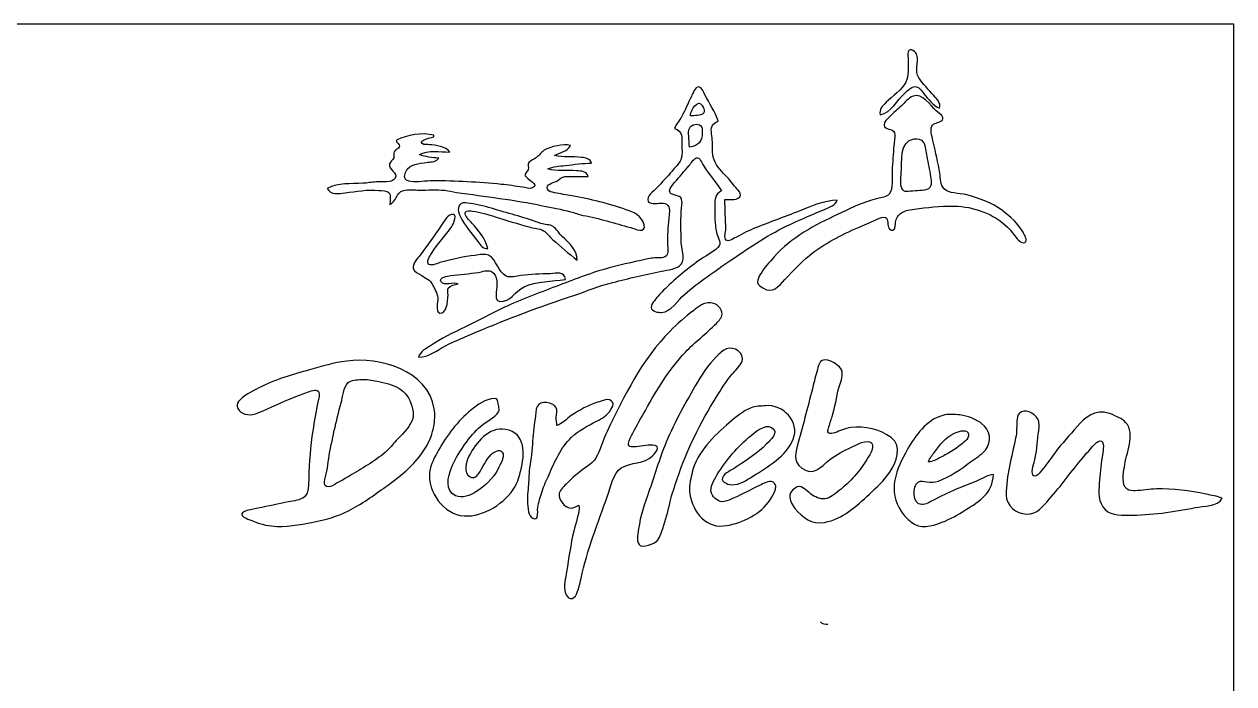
# Model space of a CAD drawing. Header units: millimetres. Extents: x -440 to 440, y -260 to 260.
# Drawn here: x 220.1 to 440, y 140.1 to 260 of the extents above; entities that cross this region are included whole.
import ezdxf

# ---------------------------------------------------------------- set-up
doc = ezdxf.new("R2010")
doc.units = ezdxf.units.MM
doc.layers.get('0').update_dxf_attribs({"linetype": 'CONTINUOUS'})

msp = doc.modelspace()

# ---------------------------------------------------------------- linework, layer by layer
for p, q in [((294.56, 239.51), (294.56, 239.82)), ((287.81, 238.9), (287.81, 238.59)), ((287.81, 238.59), (288.11, 238.34)), ((293.64, 239.26), (294.56, 239.51)), ((371.75, 223.07), (374.82, 224.38))]:
    msp.add_line(p, q)
msp.add_lwpolyline([(440, 260), (-440, 260), (-440, -260), (440, -260)], close=True)
for points in [[(382.41, 254.39), (382.27, 254.96), (381.14, 255.88), (380.79, 254.96)], [(380.8, 253.48), (380.81, 252.31), (380.88, 250.56), (380.4, 249.49)], [(380.79, 254.96), (380.63, 254.55), (380.8, 253.91), (380.8, 253.48)], [(382.75, 250.25), (381.91, 251.49), (382.75, 253.02), (382.41, 254.39)], [(342.74, 248.62), (342.06, 248.62), (341.65, 247.37), (341.4, 246.88)], [(343.86, 247.18), (343.65, 247.61), (343.34, 248.62), (342.74, 248.62)], [(380.4, 249.49), (379.76, 248.08), (377.9, 246.89), (376.81, 245.8)], [(380.19, 247.46), (380.68, 247.9), (381.61, 248.84), (382.34, 248.63)], [(382.34, 248.63), (382.91, 248.47), (383.32, 247.77), (383.68, 247.34)], [(385.45, 247.03), (384.55, 248.06), (383.51, 249.12), (382.75, 250.25)], [(341.4, 246.88), (340.8, 245.66), (340.28, 244.38), (339.63, 243.19)], [(346.28, 242.43), (345.68, 244.05), (344.64, 245.63), (343.86, 247.18)], [(375.74, 243.5), (377.76, 244.02), (378.73, 246.16), (380.19, 247.46)], [(381.72, 246.92), (380.89, 246.61), (380.19, 245.8), (379.58, 245.19)], [(385.87, 244.28), (384.84, 245.24), (383.39, 247.53), (381.72, 246.92)], [(383.68, 247.34), (384.45, 246.42), (385.35, 245.18), (386.48, 244.73)], [(386.48, 244.73), (386.78, 245.78), (386.1, 246.29), (385.45, 247.03)], [(341.21, 243.35), (341.25, 243.74), (341.32, 244.07), (341.52, 244.42)], [(341.52, 244.42), (341.74, 244.8), (342.25, 245.62), (342.75, 245.62)], [(342.75, 245.62), (343.35, 245.62), (343.92, 244.36), (343.65, 243.87)], [(376.81, 245.8), (376.13, 245.11), (375.46, 244.53), (375.74, 243.5)], [(379.58, 245.19), (378.88, 244.5), (378.12, 243.89), (377.43, 243.19)], [(387.13, 243.02), (387, 243.54), (386.24, 243.94), (385.87, 244.28)], [(339.63, 243.19), (339.22, 242.45), (338.61, 241.84), (338.3, 241.05)], [(341.09, 241.18), (341.43, 241.76), (342.6, 242.05), (343.11, 241.55)], [(342.44, 243.41), (342.03, 243.35), (341.62, 243.35), (341.21, 243.35)], [(343.65, 243.87), (343.44, 243.49), (342.82, 243.47), (342.44, 243.41)], [(345.32, 241.75), (345.55, 242.06), (345.95, 242.23), (346.28, 242.43)], [(377.43, 243.19), (377.05, 242.81), (376.39, 242.28), (376.44, 241.67)], [(385, 241.19), (385.17, 241.97), (386.03, 242.02), (386.63, 242.29)], [(386.63, 242.29), (386.92, 242.43), (387.23, 242.65), (387.13, 243.02)], [(294.56, 239.82), (292.36, 240.34), (289.8, 239.94), (287.81, 238.9)], [(338.3, 241.05), (339.88, 240.55), (339.68, 239.39), (339.68, 237.98)], [(340.91, 239.66), (340.9, 240.15), (340.83, 240.74), (341.09, 241.18)], [(343.36, 240.28), (343.36, 238.61), (342.73, 237.96), (341.06, 237.67)], [(343.11, 241.55), (343.43, 241.23), (343.36, 240.68), (343.36, 240.28)], [(345.2, 239.05), (345.16, 239.87), (344.75, 241.03), (345.32, 241.75)], [(376.44, 241.67), (376.51, 240.62), (378.04, 241.21), (378.3, 240.27)], [(378.3, 240.27), (378.5, 239.54), (378.26, 238.71), (378.21, 237.98)], [(385.38, 238.59), (385.22, 239.35), (384.83, 240.42), (385, 241.19)], [(288.11, 238.34), (288.84, 237.44), (287.73, 237.46), (287.36, 236.83)], [(292.48, 238.29), (291.85, 238.79), (293.37, 239.19), (293.64, 239.26)], [(293.79, 238.1), (293.41, 238.14), (292.81, 238.03), (292.48, 238.29)], [(297.48, 236.75), (296.81, 237.77), (294.92, 237.99), (293.79, 238.1)], [(319.42, 237.98), (318.19, 238.33), (315.75, 237.76), (314.66, 237.08)], [(316.51, 236.13), (317.52, 236.73), (318.95, 236.8), (319.42, 237.98)], [(339.68, 237.98), (339.68, 237.13), (339.79, 236.17), (339.47, 235.37)], [(341.06, 237.67), (341.03, 238.34), (340.91, 238.99), (340.91, 239.66)], [(345.52, 235.37), (345.1, 236.57), (345.25, 237.81), (345.2, 239.05)], [(378.21, 237.98), (378.1, 236.44), (377.96, 234.91), (377.89, 233.37)], [(379.55, 232.91), (379.74, 234.96), (379.1, 238.7), (381.88, 239.15)], [(381.88, 239.15), (382.51, 239.26), (383.18, 239.16), (383.54, 238.57)], [(383.54, 238.57), (383.98, 237.86), (384.05, 236.79), (384.19, 235.98)], [(386.57, 232.91), (386.27, 234.82), (385.76, 236.7), (385.38, 238.59)], [(287.3, 235.69), (287.15, 235.26), (286.66, 235.05), (286.54, 234.59)], [(287.36, 236.83), (287.15, 236.47), (287.44, 236.06), (287.3, 235.69)], [(291.95, 236.29), (293.67, 237.25), (295.61, 236.75), (297.48, 236.75)], [(295.48, 235.67), (294.21, 235.67), (293.16, 235.9), (291.95, 236.29)], [(293.49, 234.91), (294.24, 235.01), (295.07, 234.97), (295.48, 235.67)], [(313.26, 235.77), (312.83, 235.44), (312.17, 235.29), (311.85, 234.85)], [(314.66, 237.08), (314.11, 236.73), (313.76, 236.17), (313.26, 235.77)], [(321.42, 235.78), (319.81, 235.99), (318.08, 235.76), (316.51, 236.13)], [(323.26, 234.75), (323, 235.56), (322.19, 235.68), (321.42, 235.78)], [(339.47, 235.37), (339.21, 234.72), (338.68, 234.2), (338.23, 233.68)], [(340.97, 234.29), (341.33, 234.72), (341.77, 235.46), (342.29, 235.69)], [(342.29, 235.69), (342.95, 235.97), (343.32, 234.69), (343.59, 234.29)], [(347.96, 232.14), (347.05, 233.09), (345.98, 234.1), (345.52, 235.37)], [(384.19, 235.98), (384.4, 234.75), (384.7, 233.54), (384.88, 232.3)], [(286.54, 234.59), (286.27, 233.59), (288.12, 232.97), (287.55, 232.01)], [(289.27, 232.3), (289.37, 234.54), (291.81, 234.68), (293.49, 234.91)], [(311.73, 233.54), (311.59, 233.16), (311.06, 232.91), (311.19, 232.45)], [(311.85, 234.85), (311.54, 234.43), (311.9, 233.98), (311.73, 233.54)], [(315.28, 233.68), (316.27, 234.17), (317.41, 234.2), (318.5, 234.32)], [(320.5, 233.37), (318.82, 233.44), (316.9, 233.29), (315.28, 233.68)], [(318.5, 234.32), (320.08, 234.49), (321.67, 234.75), (323.26, 234.75)], [(322.64, 232.3), (322.36, 233.22), (321.36, 233.33), (320.5, 233.37)], [(338.23, 233.68), (337.34, 232.64), (336.39, 231.64), (335.49, 230.61)], [(338.36, 231.22), (339.21, 232.26), (340.1, 233.27), (340.97, 234.29)], [(343.59, 234.29), (344.63, 232.73), (345.83, 231.25), (346.89, 229.69)], [(377.89, 233.37), (377.84, 232.21), (378.15, 230.06), (377.34, 229.12)], [(281.67, 231.08), (279.54, 230.98), (277.18, 231.17), (275.22, 230.15)], [(284.13, 231.35), (283.31, 231.27), (282.49, 231.11), (281.67, 231.08)], [(287.55, 232.01), (286.94, 231), (285.09, 231.44), (284.13, 231.35)], [(290.42, 231.4), (289.88, 231.47), (289.24, 231.65), (289.27, 232.3)], [(294.41, 231.53), (293.09, 231.53), (291.73, 231.25), (290.42, 231.4)], [(306.84, 230.89), (302.74, 231.28), (298.52, 231.53), (294.41, 231.53)], [(310.67, 230.37), (309.4, 230.56), (308.12, 230.77), (306.84, 230.89)], [(311.19, 232.45), (311.34, 231.92), (313.98, 230.81), (312.51, 230.24)], [(315.25, 230.02), (314.79, 230.9), (316.33, 231.16), (316.81, 231.42)], [(316.81, 231.42), (317.24, 231.65), (317.58, 232.04), (318.04, 232.21)], [(318.04, 232.21), (318.51, 232.38), (319.08, 232.29), (319.57, 232.3)], [(319.57, 232.3), (320.62, 232.33), (321.59, 232.34), (322.64, 232.3)], [(337.42, 229.7), (337.4, 230.25), (338.04, 230.83), (338.36, 231.22)], [(349.7, 230.04), (349.08, 230.71), (348.59, 231.48), (347.96, 232.14)], [(379.82, 229.89), (379.29, 230.53), (379.48, 232.14), (379.55, 232.91)], [(384.88, 232.3), (385, 231.45), (385.23, 230.18), (384.18, 229.94)], [(387.34, 230.06), (386.62, 230.8), (386.72, 231.97), (386.57, 232.91)], [(275.22, 230.15), (275.85, 228.88), (277.27, 229.24), (278.45, 229.36)], [(278.45, 229.36), (280.4, 229.54), (282.64, 230.03), (284.59, 229.78)], [(284.59, 229.78), (285.15, 229.7), (286.07, 229.81), (286.46, 229.32)], [(286.46, 229.32), (286.84, 228.84), (286.58, 227.81), (286.58, 227.23)], [(286.58, 227.23), (287.76, 227.64), (287.72, 229.41), (289.04, 229.78)], [(289.04, 229.78), (289.92, 230.02), (291.04, 229.84), (291.95, 229.84)], [(291.95, 229.84), (293.47, 229.84), (295.04, 229.96), (296.56, 229.82)], [(296.56, 229.82), (297.29, 229.75), (297.98, 229.51), (298.7, 229.41)], [(298.7, 229.41), (303.95, 228.72), (309.16, 228.06), (314.36, 227.01)], [(312.51, 230.24), (311.98, 230.04), (311.21, 230.29), (310.67, 230.37)], [(316.51, 229.37), (316.06, 229.45), (315.49, 229.57), (315.25, 230.02)], [(319.73, 228.78), (318.65, 228.96), (317.58, 229.17), (316.51, 229.37)], [(329.55, 226.28), (326.41, 227.4), (323.01, 228.22), (319.73, 228.78)], [(335.49, 230.61), (334.93, 229.97), (333.54, 229.07), (333.47, 228.16)], [(339.63, 228.15), (339.35, 229.23), (337.46, 228.62), (337.42, 229.7)], [(346.89, 229.69), (345.66, 229.14), (345.66, 228.14), (345.66, 226.93)], [(347.5, 228.16), (348.23, 228.16), (350.19, 227.87), (350.33, 228.93)], [(350.33, 228.93), (350.39, 229.41), (349.98, 229.73), (349.7, 230.04)], [(377.34, 229.12), (376.88, 228.58), (375.93, 228.47), (375.28, 228.31)], [(380.8, 229.59), (380.44, 229.55), (380.07, 229.6), (379.82, 229.89)], [(384.18, 229.94), (383.13, 229.7), (381.87, 229.69), (380.8, 229.59)], [(391.24, 229.02), (390.13, 229.3), (388.15, 229.2), (387.34, 230.06)], [(397.99, 226.06), (395.94, 227.59), (393.69, 228.4), (391.24, 229.02)], [(299.53, 227.38), (298.76, 226.88), (299.03, 225.75), (299.37, 225.09)], [(301.16, 227.41), (300.66, 227.48), (299.99, 227.68), (299.53, 227.38)], [(305.61, 226.38), (304.12, 226.81), (302.7, 227.19), (301.16, 227.41)], [(314.36, 227.01), (316.02, 226.68), (317.78, 226.33), (319.42, 225.91)], [(333.47, 228.16), (333.43, 227.58), (334, 227.42), (334.46, 227.39)], [(334.46, 227.39), (335.28, 227.34), (336.55, 227.83), (337.13, 227.06)], [(337.13, 227.06), (337.6, 226.42), (337.35, 225.35), (337.27, 224.63)], [(339.53, 225.85), (339.54, 226.6), (339.82, 227.41), (339.63, 228.15)], [(345.66, 226.93), (345.66, 225.33), (345.63, 223.74), (345.97, 222.17)], [(347.65, 222.78), (347.61, 224.57), (347.5, 226.36), (347.5, 228.16)], [(367.91, 228), (365.63, 227.98), (363.1, 226.87), (361.01, 226.04)], [(365.61, 226.34), (366.43, 226.68), (367.63, 227.1), (367.91, 228)], [(371.75, 227.17), (370.49, 226.66), (369.3, 226.01), (368.07, 225.44)], [(375.28, 228.31), (374.09, 228.02), (372.89, 227.62), (371.75, 227.17)], [(379.58, 225.7), (380.5, 226.3), (381.75, 226.36), (382.8, 226.49)], [(382.8, 226.49), (385.13, 226.77), (387.51, 227.07), (389.86, 226.91)], [(389.86, 226.91), (393.3, 226.68), (397.01, 225.25), (399.33, 222.63)], [(297.78, 225.41), (296.95, 225.21), (296.38, 224.04), (295.94, 223.4)], [(297.85, 223.24), (298.11, 223.65), (299.09, 225.72), (297.78, 225.41)], [(299.37, 225.09), (300.21, 223.44), (301.43, 221.93), (302.57, 220.48)], [(301.51, 223.86), (301.15, 224.26), (300.07, 225.18), (300.3, 225.8)], [(300.3, 225.8), (300.48, 226.28), (301.26, 226.05), (301.62, 226.02)], [(301.62, 226.02), (303.05, 225.89), (304.4, 225.39), (305.76, 224.98)], [(314.05, 223.77), (311.3, 224.79), (308.43, 225.56), (305.61, 226.38)], [(305.76, 224.98), (307.81, 224.36), (309.85, 223.72), (311.9, 223.14)], [(319.42, 225.91), (320.2, 225.72), (320.92, 225.39), (321.72, 225.25)], [(321.72, 225.25), (324.63, 224.74), (327.48, 223.81), (330.32, 223.03)], [(332.82, 223.55), (332.46, 225.15), (330.93, 225.79), (329.55, 226.28)], [(337.27, 224.63), (337.09, 223.11), (337.07, 221.55), (337.07, 220.02)], [(339.52, 220.64), (339.52, 222.37), (339.48, 224.12), (339.53, 225.85)], [(361.01, 226.04), (358.26, 224.94), (355.46, 223.97), (352.72, 222.84)], [(368.07, 225.44), (363.94, 223.55), (359.49, 221.2), (356.47, 217.72)], [(359.47, 223.66), (361.5, 224.59), (363.55, 225.5), (365.61, 226.34)], [(374.82, 224.38), (375.28, 224.58), (375.84, 224.94), (376.35, 224.94)], [(376.35, 224.94), (377.32, 224.95), (377.02, 223.7), (377.21, 223.1)], [(378.53, 224.01), (378.63, 224.7), (378.99, 225.32), (379.58, 225.7)], [(401.69, 222.17), (400.81, 223.72), (399.42, 225.01), (397.99, 226.06)], [(295.94, 223.4), (294.69, 221.59), (293.38, 219.82), (292.11, 218.03)], [(294.17, 218.33), (295.23, 220.12), (296.74, 221.52), (297.85, 223.24)], [(304.38, 219.25), (303.95, 221.14), (302.75, 222.44), (301.51, 223.86)], [(311.9, 223.14), (312.72, 222.9), (313.77, 222.9), (314.5, 222.46)], [(316.26, 223.24), (315.72, 223.6), (314.69, 223.53), (314.05, 223.77)], [(314.5, 222.46), (315.17, 222.07), (315.62, 221.34), (316.2, 220.83)], [(317.89, 221.42), (317.33, 221.94), (316.88, 222.82), (316.26, 223.24)], [(330.32, 223.03), (331.15, 222.79), (333.19, 221.88), (332.82, 223.55)], [(345.97, 222.17), (346.12, 221.5), (346.84, 220.39), (346.45, 219.74)], [(347.75, 220.76), (347.25, 221.16), (347.66, 222.25), (347.65, 222.78)], [(348.58, 217.11), (352.08, 219.53), (355.59, 221.88), (359.47, 223.66)], [(352.72, 222.84), (351.5, 222.35), (350.35, 221.7), (349.19, 221.08)], [(362.85, 217.96), (365.47, 220.1), (368.65, 221.74), (371.75, 223.07)], [(377.21, 223.1), (377.32, 222.76), (377.6, 222.43), (378, 222.58)], [(378, 222.58), (378.55, 222.78), (378.46, 223.56), (378.53, 224.01)], [(399.33, 222.63), (399.91, 221.97), (400.41, 221.1), (401.09, 220.55)], [(402.04, 220.34), (402.59, 220.73), (401.92, 221.78), (401.69, 222.17)], [(302.57, 220.48), (303.07, 219.85), (303.51, 219.13), (304.38, 219.25)], [(316.2, 220.83), (317.63, 219.58), (319.15, 218.25), (320.65, 217.11)], [(320.65, 217.11), (320.64, 219.02), (319.2, 220.19), (317.89, 221.42)], [(337.07, 220.02), (337.07, 219.42), (337.29, 218.41), (336.85, 217.92)], [(339.56, 216.39), (340.33, 217.41), (339.53, 219.46), (339.52, 220.64)], [(349.19, 221.08), (348.83, 220.88), (348.15, 220.43), (347.75, 220.76)], [(401.09, 220.55), (401.33, 220.35), (401.74, 220.13), (402.04, 220.34)], [(292.11, 218.03), (291.67, 217.42), (290.59, 216.39), (290.85, 215.57)], [(293.7, 216.35), (293.08, 216.75), (293.92, 217.92), (294.17, 218.33)], [(302.08, 217.98), (300.03, 217.74), (297.94, 217.28), (295.94, 216.76)], [(304.53, 218), (303.87, 218.34), (302.8, 218.07), (302.08, 217.98)], [(307.76, 214.2), (306.28, 214.92), (306.03, 217.24), (304.53, 218)], [(336.85, 217.92), (336.27, 217.28), (334.93, 217.62), (334.15, 217.46)], [(346.45, 219.74), (345.87, 218.76), (344.13, 218.01), (343.21, 217.35)], [(356.47, 217.72), (355.56, 216.68), (354.58, 215.73), (353.92, 214.5)], [(358.39, 213.58), (359.8, 215.1), (361.23, 216.63), (362.85, 217.96)], [(290.85, 215.57), (291.04, 214.94), (291.73, 214.66), (292.26, 214.38)], [(295.94, 216.76), (295.37, 216.61), (294.25, 215.99), (293.7, 216.35)], [(326.48, 215.7), (323.38, 214.88), (320.42, 213.71), (317.43, 212.57)], [(334.15, 217.46), (331.59, 216.95), (329.01, 216.37), (326.48, 215.7)], [(335.99, 215.11), (337.04, 215.33), (338.88, 215.48), (339.56, 216.39)], [(343.21, 217.35), (340.91, 215.69), (338.61, 213.89), (336.61, 211.89)], [(340.14, 210.88), (342.79, 213.17), (345.7, 215.12), (348.58, 217.11)], [(292.26, 214.38), (293.03, 213.96), (293.94, 213.46), (294.36, 212.66)], [(295.92, 213.16), (295.37, 214.04), (297.16, 214.23), (297.63, 214.3)], [(297.63, 214.3), (299.31, 214.55), (301.01, 214.63), (302.69, 214.89)], [(302.69, 214.89), (303.36, 215), (304.34, 215.39), (304.99, 215.08)], [(304.99, 215.08), (306.4, 214.4), (306.01, 212.49), (305.93, 211.27)], [(310.37, 214.3), (309.65, 214.21), (308.43, 213.87), (307.76, 214.2)], [(315.74, 214.65), (313.96, 214.63), (312.13, 214.52), (310.37, 214.3)], [(310.98, 212.25), (313.25, 213.3), (316.05, 213.27), (318.5, 213.58)], [(318.5, 213.58), (318.38, 215.2), (316.89, 214.67), (315.74, 214.65)], [(327.09, 213.06), (330.04, 213.81), (333.02, 214.49), (335.99, 215.11)], [(353.92, 214.5), (353.71, 214.11), (353.4, 213.58), (353.43, 213.12)], [(354.41, 212.05), (356.23, 210.94), (357.19, 212.29), (358.39, 213.58)], [(294.36, 212.66), (294.69, 212.02), (295.19, 211.06), (295.29, 210.35)], [(299.01, 212.81), (298.23, 213.14), (296.4, 212.41), (295.92, 213.16)], [(297.16, 210.81), (297.17, 211.19), (297.03, 211.66), (297.2, 212.01)], [(297.2, 212.01), (297.48, 212.56), (298.48, 212.64), (299.01, 212.81)], [(305.93, 211.27), (305.89, 210.7), (305.75, 209.7), (306.54, 209.62)], [(306.54, 209.62), (308.53, 209.43), (309.34, 211.49), (310.98, 212.25)], [(317.43, 212.57), (314.25, 211.36), (311, 210.19), (307.91, 208.77)], [(320.03, 210.71), (322.39, 211.49), (324.68, 212.45), (327.09, 213.06)], [(336.61, 211.89), (335.92, 211.2), (335.27, 210.51), (334.68, 209.74)], [(353.43, 213.12), (353.48, 212.6), (354.01, 212.3), (354.41, 212.05)], [(295.29, 210.35), (295.37, 209.8), (295.18, 209.22), (295.18, 208.67)], [(296.85, 208.51), (297.09, 209.19), (297.15, 210.1), (297.16, 210.81)], [(302.23, 204), (308.08, 206.5), (314.01, 208.71), (320.03, 210.71)], [(334.68, 209.74), (334.43, 209.41), (334.05, 208.98), (334.08, 208.53)], [(335.99, 207.6), (337.71, 207.66), (338.95, 209.85), (340.14, 210.88)], [(344.89, 209.38), (343.67, 209.43), (342.74, 208.7), (341.83, 207.99)], [(346.98, 207.28), (347.09, 208.32), (345.85, 209.34), (344.89, 209.38)], [(295.18, 208.67), (295.17, 208.26), (295.15, 207.59), (295.67, 207.5)], [(295.67, 207.5), (296.28, 207.4), (296.67, 208.02), (296.85, 208.51)], [(307.91, 208.77), (305.31, 207.58), (302.82, 206.17), (300.24, 204.95)], [(334.08, 208.53), (334.15, 207.76), (335.4, 207.58), (335.99, 207.6)], [(341.83, 207.99), (340.3, 206.8), (338.89, 205.58), (337.53, 204.22)], [(345.94, 205.62), (346.36, 206.05), (346.92, 206.66), (346.98, 207.28)], [(300.24, 204.95), (298.07, 203.92), (295.95, 202.89), (293.95, 201.56)], [(340.3, 200.38), (342.05, 202.25), (344.14, 203.8), (345.94, 205.62)], [(296.71, 201.56), (298.45, 202.49), (300.42, 203.22), (302.23, 204)], [(337.53, 204.22), (332.41, 199.09), (329.18, 192.41), (326.06, 185.95)], [(293.95, 201.56), (293.11, 201), (292.09, 200.47), (291.8, 199.46)], [(291.8, 199.46), (293.64, 199.5), (295.15, 200.72), (296.71, 201.56)], [(333.03, 189.79), (335.13, 193.61), (337.31, 197.17), (340.3, 200.38)], [(347.81, 201.01), (347.13, 200.74), (346.49, 200.1), (345.97, 199.6)], [(350.61, 198.69), (351.16, 200.18), (349.11, 201.54), (347.81, 201.01)], [(278.75, 198.78), (276.41, 198.47), (274.28, 197.8), (272, 197.18)], [(294.66, 190.1), (293.5, 197.06), (284.81, 199.58), (278.75, 198.78)], [(345.97, 199.6), (344.4, 198.1), (343.2, 196.1), (342.11, 194.24)], [(348.8, 196.39), (349.36, 197.1), (350.3, 197.83), (350.61, 198.69)], [(365.18, 198.88), (364.69, 198.68), (364.54, 198.07), (364.41, 197.62)], [(368.8, 196.85), (368.6, 197.98), (366.3, 199.32), (365.18, 198.88)], [(272, 197.18), (268.84, 196.31), (265.73, 195.41), (262.79, 193.89)], [(345.94, 192.25), (346.81, 193.66), (347.76, 195.09), (348.8, 196.39)], [(364.41, 197.62), (364.11, 196.55), (363.83, 195.47), (363.56, 194.39)], [(368.21, 193.93), (368.46, 194.85), (368.97, 195.87), (368.8, 196.85)], [(262.79, 193.89), (261.63, 193.29), (259.87, 192.47), (259.07, 191.41)], [(272.62, 193.42), (272.94, 193.48), (273.35, 193.52), (273.59, 193.25)], [(277.74, 191.17), (278.05, 192.24), (278.16, 193.99), (278.97, 194.81)], [(278.97, 194.81), (279.52, 195.36), (280.63, 195.36), (281.36, 195.42)], [(281.36, 195.42), (282.31, 195.49), (283.35, 195.25), (284.28, 195.1)], [(284.28, 195.1), (287.13, 194.64), (289.8, 193.65), (290.59, 190.56)], [(342.11, 194.24), (340.07, 190.77), (338.06, 187.08), (336.55, 183.35)], [(363.56, 194.39), (362.69, 190.9), (361.77, 187.43), (360.83, 183.96)], [(366.99, 188.72), (367.55, 190.41), (367.74, 192.21), (368.21, 193.93)], [(259.07, 191.41), (258.52, 190.67), (259, 189.72), (259.73, 189.33)], [(263.56, 189.74), (265.7, 190.71), (267.8, 191.69), (270.01, 192.5)], [(270.01, 192.5), (270.85, 192.82), (271.73, 193.24), (272.62, 193.42)], [(273.48, 191.33), (273.16, 189.59), (272.86, 187.85), (272.58, 186.11)], [(273.59, 193.25), (274, 192.79), (273.57, 191.84), (273.48, 191.33)], [(305.6, 191.99), (304.01, 191.89), (302.49, 190.82), (301.31, 189.85)], [(306.27, 191.02), (306.19, 191.47), (306.21, 192.03), (305.6, 191.99)], [(316.78, 190.38), (316.26, 191.3), (313.87, 191.65), (313.37, 190.54)], [(327.08, 191.29), (326.58, 192.22), (325.04, 191.51), (324.33, 191.27)], [(338.83, 177.36), (340.53, 182.56), (343.08, 187.58), (345.94, 192.25)], [(259.73, 189.33), (261.02, 188.65), (262.36, 189.2), (263.56, 189.74)], [(275.47, 181.04), (276.07, 184.42), (276.81, 187.88), (277.74, 191.17)], [(290.59, 190.56), (290.75, 189.92), (290.94, 189.22), (290.8, 188.56)], [(294.57, 186.87), (294.75, 187.9), (294.84, 189.07), (294.66, 190.1)], [(301.31, 189.85), (298.9, 187.86), (296.99, 185.28), (295.44, 182.58)], [(302.7, 186.55), (303.72, 187.53), (305.02, 188.17), (306.05, 189.13)], [(306.05, 189.13), (306.67, 189.71), (306.41, 190.28), (306.27, 191.02)], [(313.37, 190.54), (313.08, 189.89), (313.07, 188.96), (312.98, 188.26)], [(316.83, 188.56), (316.86, 189.16), (317.1, 189.82), (316.78, 190.38)], [(324.33, 191.27), (322.62, 190.7), (321.05, 189.9), (319.57, 188.86)], [(324.18, 187.83), (325.28, 188.38), (326.08, 188.88), (326.74, 189.94)], [(326.74, 189.94), (326.97, 190.33), (327.33, 190.83), (327.08, 191.29)], [(330.74, 185.65), (331.45, 187.06), (332.27, 188.4), (333.03, 189.79)], [(352.26, 190.29), (350.78, 189.7), (349.47, 188.57), (348.27, 187.55)], [(354.87, 190.64), (353.99, 190.55), (353.09, 190.62), (352.26, 190.29)], [(359.92, 184.57), (361.19, 187.7), (358.04, 190.98), (354.87, 190.64)], [(390.17, 188.98), (389.23, 189.1), (388.01, 189.16), (387.1, 188.9)], [(401.38, 189.52), (400.85, 189.31), (400.69, 188.78), (400.63, 188.26)], [(404.53, 187.8), (404.25, 189.01), (402.58, 190.02), (401.38, 189.52)], [(416.41, 189.46), (413.91, 189.71), (412.49, 187.98), (410.99, 186.26)], [(418.4, 188.83), (417.76, 189.15), (417.12, 189.39), (416.41, 189.46)], [(290.8, 188.56), (290.44, 187), (289.04, 185.67), (287.96, 184.57)], [(312.98, 188.26), (312.76, 186.71), (312.58, 185.21), (312.51, 183.65)], [(316.97, 187.03), (316.9, 187.54), (316.8, 188.04), (316.83, 188.56)], [(319.57, 188.86), (318.71, 188.25), (317.96, 187.41), (316.97, 187.03)], [(319.57, 184.87), (320.93, 186.18), (322.51, 187), (324.18, 187.83)], [(348.27, 187.55), (345.53, 185.22), (342.42, 182.24), (341.56, 178.59)], [(352.26, 185.25), (353.1, 185.94), (354.76, 187.34), (355.94, 186.72)], [(366.32, 186.57), (366.53, 187.29), (366.76, 188), (366.99, 188.72)], [(377.73, 184.86), (375.72, 186.37), (372.88, 187.04), (370.37, 186.68)], [(387.1, 188.9), (384.2, 188.08), (382.09, 185.22), (380.67, 182.73)], [(392.31, 188.43), (391.64, 188.71), (390.89, 188.88), (390.17, 188.98)], [(394.15, 187.43), (393.58, 187.83), (392.95, 188.16), (392.31, 188.43)], [(394.84, 182.58), (396.06, 184.09), (395.78, 186.3), (394.15, 187.43)], [(400.63, 188.26), (400.49, 187.08), (400.59, 185.9), (400.34, 184.73)], [(404.46, 185.49), (404.54, 186.24), (404.7, 187.04), (404.53, 187.8)], [(420.34, 187.63), (419.83, 188.2), (419.08, 188.5), (418.4, 188.83)], [(420.1, 179.51), (420.37, 181.94), (422.25, 185.49), (420.34, 187.63)], [(272.58, 186.11), (272.11, 183.24), (271.97, 180.41), (271.84, 177.51)], [(293.29, 183.35), (293.89, 184.45), (294.36, 185.63), (294.57, 186.87)], [(297.79, 179.36), (298.83, 181.86), (300.74, 184.68), (302.7, 186.55)], [(307.6, 186.36), (304.56, 186.87), (302.23, 183.92), (300.97, 181.5)], [(310.38, 178.89), (311.14, 181.74), (311.35, 185.74), (307.6, 186.36)], [(315.52, 178.13), (316.56, 180.53), (317.66, 183.02), (319.57, 184.87)], [(326.06, 185.95), (325.3, 184.38), (324.86, 182.54), (323.97, 181.05)], [(329.96, 183.81), (330.01, 184.44), (330.46, 185.09), (330.74, 185.65)], [(346.09, 178.13), (347.73, 180.8), (349.83, 183.25), (352.26, 185.25)], [(355.94, 186.72), (357.49, 185.89), (355.73, 184.36), (355.02, 183.65)], [(366.33, 185.74), (366.12, 185.98), (366.24, 186.3), (366.32, 186.57)], [(367.45, 185.74), (367.12, 185.62), (366.62, 185.42), (366.33, 185.74)], [(370.37, 186.68), (369.35, 186.53), (368.41, 186.07), (367.45, 185.74)], [(377.48, 178.59), (378.68, 180.39), (379.79, 183.3), (377.73, 184.86)], [(385.64, 182.27), (386.61, 183.58), (387.57, 184.89), (389.09, 185.6)], [(389.09, 185.6), (389.7, 185.88), (391.2, 186.5), (391.69, 185.73)], [(391.69, 185.73), (392.18, 184.96), (390.97, 184.02), (390.47, 183.62)], [(400.34, 184.73), (399.64, 181.32), (398.6, 177.97), (398.62, 174.44)], [(403.77, 180.58), (404.15, 182.17), (404.29, 183.87), (404.46, 185.49)], [(410.99, 186.26), (409.64, 184.71), (408.24, 183.18), (407.05, 181.5)], [(285.81, 175.91), (288.58, 177.9), (291.62, 180.32), (293.29, 183.35)], [(287.96, 184.57), (287.32, 183.91), (286.79, 183.12), (286.11, 182.49)], [(295.44, 182.58), (294.74, 181.36), (293.99, 180), (293.82, 178.59)], [(305.02, 181.78), (305.47, 182.2), (306.5, 182.9), (307.02, 182.22)], [(312.51, 183.65), (312.44, 182.01), (312.08, 180.38), (311.93, 178.74)], [(330.48, 183.17), (330.1, 183.19), (329.93, 183.45), (329.96, 183.81)], [(334, 183.5), (332.84, 183.5), (331.61, 183.1), (330.48, 183.17)], [(336.55, 183.35), (335.35, 180.38), (334.53, 177.28), (333.4, 174.29)], [(335.27, 182.87), (335.4, 183.56), (334.43, 183.5), (334, 183.5)], [(334.3, 181.51), (334.66, 181.86), (335.17, 182.35), (335.27, 182.87)], [(355.02, 183.65), (353.45, 182.08), (351.65, 180.89), (349.81, 179.66)], [(352.57, 177.83), (355.24, 179.52), (358.68, 181.52), (359.92, 184.57)], [(360.83, 183.96), (360.35, 182.19), (359.71, 180.59), (361.47, 179.32)], [(366.53, 180.81), (367.74, 181.75), (369.13, 182.51), (370.52, 183.14)], [(370.52, 183.14), (371.25, 183.48), (373.44, 184.68), (374.11, 183.91)], [(374.11, 183.91), (374.86, 183.04), (373.56, 181.32), (373.1, 180.58)], [(380.67, 182.73), (378.64, 179.18), (376.98, 175.11), (379.58, 171.38)], [(390.47, 183.62), (389.29, 182.67), (387.99, 181.92), (386.64, 181.23)], [(392.16, 180.45), (393.06, 181.11), (394.13, 181.71), (394.84, 182.58)], [(412.57, 181.2), (413.23, 181.97), (413.88, 182.76), (414.58, 183.5)], [(414.58, 183.5), (414.85, 183.78), (415.21, 184.22), (415.63, 184.28)], [(415.63, 184.28), (416.58, 184.4), (416.25, 182.31), (416.15, 181.81)], [(275.15, 178.74), (275.3, 179.5), (275.34, 180.28), (275.47, 181.04)], [(286.11, 182.49), (284.2, 180.77), (281.86, 179.47), (279.68, 178.14)], [(300.97, 181.5), (300.44, 180.48), (299.86, 178.43), (301.19, 177.7)], [(302.69, 178.28), (303.52, 179.41), (303.98, 180.79), (305.02, 181.78)], [(307.02, 182.22), (307.59, 181.49), (306.6, 179.88), (306.26, 179.2)], [(323.97, 181.05), (323.49, 180.24), (322.62, 179.76), (321.88, 179.22)], [(328.63, 179.34), (330.34, 180.4), (332.85, 180.1), (334.3, 181.51)], [(361.47, 179.32), (363.63, 177.76), (364.84, 179.5), (366.53, 180.81)], [(373.1, 180.58), (371.78, 178.48), (369.91, 176.41), (367.91, 174.93)], [(384.49, 180.43), (384.73, 181.15), (385.2, 181.67), (385.64, 182.27)], [(386.64, 181.23), (385.91, 180.87), (385.31, 180.47), (384.49, 180.43)], [(386.33, 176.95), (388.5, 177.76), (390.31, 179.09), (392.16, 180.45)], [(403.72, 177.87), (402.94, 178.13), (403.64, 180.07), (403.77, 180.58)], [(407.05, 181.5), (406.34, 180.51), (405.62, 179.51), (404.83, 178.59)], [(406.45, 173.68), (408.63, 176.09), (410.45, 178.74), (412.57, 181.2)], [(416.15, 181.81), (415.85, 180.3), (415.77, 178.74), (415.61, 177.21)], [(274.7, 176.75), (274.74, 177.42), (275.03, 178.08), (275.15, 178.74)], [(279.68, 178.14), (278.77, 177.58), (277.84, 177.07), (276.91, 176.55)], [(293.82, 178.59), (293.39, 175.02), (296.35, 170.88), (300.09, 170.62)], [(298.55, 174.3), (296.56, 175.17), (297.13, 177.77), (297.79, 179.36)], [(301.19, 177.7), (301.81, 177.35), (302.33, 177.8), (302.69, 178.28)], [(306.26, 179.2), (305.34, 177.34), (303.95, 176.13), (302.23, 175.01)], [(309.36, 175.98), (309.86, 176.84), (310.13, 177.94), (310.38, 178.89)], [(311.93, 178.74), (311.83, 177.67), (311.83, 176.59), (311.7, 175.52)], [(314.25, 175.06), (314.57, 176.14), (315.07, 177.1), (315.52, 178.13)], [(321.88, 179.22), (320.77, 178.41), (319.77, 177.57), (318.81, 176.59)], [(326.18, 174.29), (326.74, 175.82), (327.16, 178.44), (328.63, 179.34)], [(341.56, 178.59), (341.3, 177.5), (341, 176.33), (341.07, 175.21)], [(345.05, 174.75), (344.64, 175.81), (345.56, 177.26), (346.09, 178.13)], [(349.81, 179.66), (349, 179.13), (347.88, 178.66), (347.25, 177.92)], [(373.75, 174.58), (375.12, 175.86), (376.43, 177.01), (377.48, 178.59)], [(391.24, 171.71), (393.83, 173.29), (396.16, 174.83), (396.3, 178.13)], [(396.3, 178.13), (395.18, 178.03), (394.24, 177.4), (393.23, 176.95)], [(404.83, 178.59), (404.59, 178.31), (404.16, 177.73), (403.72, 177.87)], [(420.59, 175.48), (419.5, 176.29), (419.97, 178.39), (420.1, 179.51)], [(271.84, 177.51), (271.8, 176.45), (271.92, 174.83), (271.05, 174.09)], [(275.39, 175.88), (274.88, 175.88), (274.67, 176.29), (274.7, 176.75)], [(276.91, 176.55), (276.46, 176.29), (275.93, 175.88), (275.39, 175.88)], [(279.06, 171.53), (281.38, 172.74), (283.68, 174.39), (285.81, 175.91)], [(300.09, 170.62), (303.61, 170.38), (307.66, 173), (309.36, 175.98)], [(318.81, 176.59), (318.3, 176.08), (317.61, 175.47), (317.39, 174.75)], [(337.53, 173.22), (337.83, 174.64), (338.38, 175.98), (338.83, 177.36)], [(347.25, 177.92), (346.4, 176.95), (347.95, 176.32), (348.73, 176.29)], [(348.73, 176.29), (350.13, 176.24), (351.43, 177.11), (352.57, 177.83)], [(353.8, 176.17), (352.26, 175.42), (350.76, 174.6), (349.19, 173.92)], [(356.22, 176.79), (355.47, 177.12), (354.45, 176.49), (353.8, 176.17)], [(355.38, 173.06), (355.89, 173.73), (357.59, 176.17), (356.22, 176.79)], [(362.85, 174.8), (362.07, 175.44), (361.33, 176.4), (360.25, 175.69)], [(383.26, 172.67), (381.56, 172.74), (381.47, 176.04), (382.66, 176.79)], [(382.66, 176.79), (383.11, 177.08), (383.69, 176.88), (384.18, 176.81)], [(384.18, 176.81), (384.9, 176.71), (385.64, 176.69), (386.33, 176.95)], [(393.23, 176.95), (392.03, 176.4), (390.78, 175.98), (389.55, 175.49)], [(415.61, 177.21), (415.45, 175.6), (415.26, 173.75), (416.17, 172.3)], [(271.05, 174.09), (270.28, 173.43), (269.12, 173.38), (268.17, 173.19)], [(302.23, 175.01), (301.21, 174.33), (299.77, 173.78), (298.55, 174.3)], [(311.7, 175.52), (311.55, 174.25), (311.57, 172.64), (311.82, 171.38)], [(313.48, 172.14), (313.62, 173.11), (313.97, 174.12), (314.25, 175.06)], [(317.39, 174.75), (317.08, 173.71), (318.39, 172.12), (319.42, 172.03)], [(321.35, 159.25), (322.44, 164.34), (324.4, 169.41), (326.18, 174.29)], [(333.4, 174.29), (332.54, 172.05), (331.96, 169.76), (331.67, 167.39)], [(341.07, 175.21), (341.29, 171.98), (343.67, 168.44), (347.2, 168.79)], [(347.35, 173.22), (346.35, 173.06), (345.4, 173.85), (345.05, 174.75)], [(349.19, 173.92), (348.59, 173.66), (348, 173.32), (347.35, 173.22)], [(360.25, 175.69), (358.68, 174.64), (359.24, 173.19), (360.23, 171.99)], [(365.3, 173.72), (364.43, 173.76), (363.51, 174.26), (362.85, 174.8)], [(367.91, 174.93), (367.17, 174.38), (366.29, 173.67), (365.3, 173.72)], [(365.61, 169.45), (368.91, 170.05), (371.39, 172.39), (373.75, 174.58)], [(389.55, 175.49), (388.13, 174.91), (386.78, 174.17), (385.41, 173.49)], [(398.62, 174.44), (398.63, 172.53), (400.41, 170.99), (402.29, 170.97)], [(422.08, 175.21), (421.59, 175.21), (421.01, 175.16), (420.59, 175.48)], [(425.92, 175.52), (424.64, 175.5), (423.37, 175.23), (422.08, 175.21)], [(434.97, 174.58), (432, 175.26), (428.97, 175.55), (425.92, 175.52)], [(432.98, 172.14), (434.5, 172.46), (437.09, 172.22), (437.89, 173.83)], [(437.89, 173.83), (436.96, 174.23), (435.96, 174.35), (434.97, 174.58)], [(262.64, 172.02), (261.89, 171.87), (261.07, 171.75), (260.34, 171.49)], [(268.17, 173.19), (266.32, 172.82), (264.49, 172.39), (262.64, 172.02)], [(272.62, 169.49), (274.78, 169.94), (277.08, 170.5), (279.06, 171.53)], [(313.39, 170.48), (313.54, 171), (313.4, 171.61), (313.48, 172.14)], [(319.42, 172.03), (319.98, 171.98), (320.47, 172.37), (320.96, 172.6)], [(320.96, 172.6), (321.09, 171.1), (320.35, 169.31), (320.02, 167.85)], [(336.18, 168.31), (336.73, 169.94), (337.17, 171.52), (337.53, 173.22)], [(347.2, 168.79), (350.14, 169.09), (353.56, 170.71), (355.38, 173.06)], [(360.23, 171.99), (361.64, 170.28), (363.27, 169.03), (365.61, 169.45)], [(385.41, 173.49), (384.79, 173.18), (383.98, 172.64), (383.26, 172.67)], [(386.94, 169.47), (388.51, 170.05), (389.81, 170.85), (391.24, 171.71)], [(402.29, 170.97), (404.44, 170.94), (405.15, 172.25), (406.45, 173.68)], [(416.17, 172.3), (417.19, 170.7), (419.2, 170.76), (420.86, 170.76)], [(420.86, 170.76), (424.92, 170.76), (429.01, 171.32), (432.98, 172.14)], [(259.69, 171.02), (259.52, 170.51), (260.47, 170.2), (260.8, 170.06)], [(260.34, 171.49), (260.1, 171.41), (259.77, 171.3), (259.69, 171.02)], [(260.8, 170.06), (262.13, 169.49), (263.65, 168.94), (265.1, 168.79)], [(265.1, 168.79), (267.61, 168.54), (270.17, 168.98), (272.62, 169.49)], [(311.82, 171.38), (311.92, 170.86), (312.14, 170.35), (312.67, 170.16)], [(312.67, 170.16), (313, 170.04), (313.28, 170.13), (313.39, 170.48)], [(379.58, 171.38), (380.05, 170.7), (380.63, 170.09), (381.27, 169.56)], [(381.27, 169.56), (383.04, 168.09), (384.99, 168.74), (386.94, 169.47)], [(320.02, 167.85), (319.45, 165.38), (319.1, 162.97), (318.72, 160.48)], [(331.67, 167.39), (331.53, 166.19), (331.48, 164.82), (333.08, 165.2)], [(335.01, 165.95), (335.65, 166.52), (335.92, 167.53), (336.18, 168.31)], [(333.08, 165.2), (333.71, 165.35), (334.51, 165.51), (335.01, 165.95)], [(318.72, 160.48), (318.52, 159.22), (317.84, 156.82), (319.03, 155.82)], [(320.32, 156.05), (320.82, 156.83), (321.15, 158.34), (321.35, 159.25)], [(319.03, 155.82), (319.45, 155.46), (320.04, 155.61), (320.32, 156.05)], [(364.85, 151.36), (365.13, 151), (365.81, 150.99), (366.23, 150.93)]]:
    msp.add_open_spline(points, degree=3)

doc.saveas('drawing.dxf')
